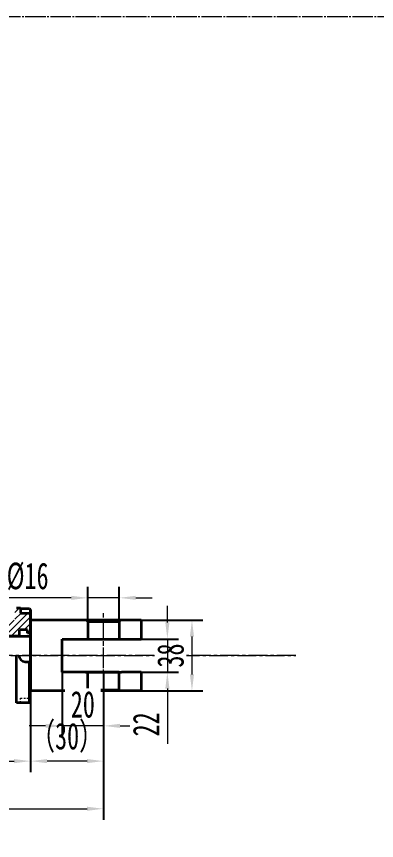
# Model space of a CAD drawing. Header units: millimetres. Extents: x -569 to 3326, y -244 to 615.
# Drawn here: x 2194 to 2423, y 91 to 615 of the extents above; entities that cross this region are included whole.
import ezdxf

# ---------------------------------------------------------------- set-up
doc = ezdxf.new("R2010")
doc.units = ezdxf.units.MM
doc.header["$PDSIZE"] = -5
for name, pattern in [('AD_LTYPE2 0 mm', [16, 13, -1, 1, -1]), ('点画线', [18, 12, -2, 2, -2]), ('虚线', [2, 1, -1])]:
    doc.linetypes.add(name, pattern=pattern)
doc.layers.get('0').update_dxf_attribs({"lineweight": 35})
for name, color, linetype, lineweight in [('ACAD3中心线层', 1, 'AD_LTYPE2 0 mm', 0), ('EB0', 7, 'Continuous', 35), ('中心线层', 1, '点画线', 18), ('剖面线层', 4, 'Continuous', 18), ('尺寸线层', 3, 'Continuous', 18), ('虚线层', 6, '虚线', 18)]:
    doc.layers.add(name, color=color, linetype=linetype, lineweight=lineweight)
doc.styles.add('标准', font='', dxfattribs={"width": 0.667})
doc.styles.get('标准').set_extended_font_data('宋体')
doc.dimstyles.new('标准', dxfattribs={"dimscale": 3.5, "dimtxt": 4.816406, "dimasz": 3, "dimexe": 2, "dimexo": 0, "dimgap": 1.465905, "dimtad": 1, "dimdec": 1, "dimdsep": 46, "dimtxsty": '标准', "dimblk": '_CAXARROW', "dimcen": 0, "dimdle": 3, "dimaunit": 1, "dimazin": 2, "dimtfac": 0.707107, "dimtdec": 3, "dimtmove": 0, "dimatfit": 3, "dimfxl": 1, "dimfrac": 2, "dimtolj": 1, "dimtzin": 0, "dimlwd": 18, "dimarcsym": 0})

# ---------------------------------------------------------------- blocks, each defined once
blk = doc.blocks.new('_CAXARROW')
blk.add_hatch(color=0).paths.add_polyline_path([(0, 0), (-1, 0.125), (-1, -0.125)], flags=0)
blk = doc.blocks.new('*D101')
at = {"layer": 'Defpoints', "color": 0, "linetype": 'Continuous', "transparency": 16777216}
for p in [(2203.49, 179.68), (2249.85, 182.75), (2203.49, 141.58)]:
    blk.add_point(p, dxfattribs=at)
at = {"layer": '尺寸线层', "color": 0, "linetype": 'Continuous', "lineweight": -2, "transparency": 16777216}
for p, q in [((2203.49, 179.68), (2203.49, 134.58)), ((2249.85, 182.75), (2249.85, 134.58))]:
    blk.add_line(p, q, dxfattribs=at)
at = {"layer": '尺寸线层', "color": 0, "linetype": 'Continuous', "lineweight": 18, "transparency": 16777216}
blk.add_line((2239.35, 141.58), (2213.99, 141.58), dxfattribs=at)
at = {"layer": '尺寸线层', "color": 0, "linetype": 'Continuous', "lineweight": 18, "transparency": 16777216, "xscale": 10.5, "yscale": 10.5, "zscale": 10.5, "rotation": 180}
blk.add_blockref('_CAXARROW', (2203.49, 141.58), dxfattribs=at)
at = {"layer": '尺寸线层', "color": 0, "linetype": 'Continuous', "lineweight": 18, "transparency": 16777216, "xscale": 10.5, "yscale": 10.5, "zscale": 10.5}
blk.add_blockref('_CAXARROW', (2249.85, 141.58), dxfattribs=at)
at = {"layer": '尺寸线层', "color": 0, "linetype": 'Continuous', "lineweight": 35, "transparency": 16777216, "insert": (2226.67, 156.37), "char_height": 16.857, "width": 36.8657, "attachment_point": 5, "style": '标准', "bg_fill": 3, "box_fill_scale": 1.1, "bg_fill_color": 256, "bg_fill_true_color": 13158600, "bg_fill_transparency": 0}
blk.add_mtext('\\A1;（30）', dxfattribs=at)
blk = doc.blocks.new('*D102')
at = {"layer": 'Defpoints', "color": 0, "linetype": 'Continuous', "transparency": 16777216}
for p in [(2143.49, 192.19), (2203.49, 179.68), (2203.49, 141.58)]:
    blk.add_point(p, dxfattribs=at)
at = {"layer": '尺寸线层', "color": 0, "linetype": 'Continuous', "lineweight": -2, "transparency": 16777216}
for p, q in [((2143.49, 192.19), (2143.49, 134.58)), ((2203.49, 179.68), (2203.49, 134.58))]:
    blk.add_line(p, q, dxfattribs=at)
at = {"layer": '尺寸线层', "color": 0, "linetype": 'Continuous', "lineweight": 18, "transparency": 16777216}
blk.add_line((2153.99, 141.58), (2192.99, 141.58), dxfattribs=at)
at = {"layer": '尺寸线层', "color": 0, "linetype": 'Continuous', "lineweight": 18, "transparency": 16777216, "xscale": 10.5, "yscale": 10.5, "zscale": 10.5, "rotation": 180}
blk.add_blockref('_CAXARROW', (2143.49, 141.58), dxfattribs=at)
at = {"layer": '尺寸线层', "color": 0, "linetype": 'Continuous', "lineweight": 18, "transparency": 16777216, "xscale": 10.5, "yscale": 10.5, "zscale": 10.5}
blk.add_blockref('_CAXARROW', (2203.49, 141.58), dxfattribs=at)
at = {"layer": '尺寸线层', "color": 0, "linetype": 'Continuous', "lineweight": 35, "transparency": 16777216, "insert": (2173.49, 155.14), "char_height": 16.857, "width": 19.2656, "attachment_point": 5, "style": '标准', "bg_fill": 3, "box_fill_scale": 1.1, "bg_fill_color": 256, "bg_fill_true_color": 13158600, "bg_fill_transparency": 0}
blk.add_mtext('\\A1;50', dxfattribs=at)
blk = doc.blocks.new('*D104')
at = {"layer": 'Defpoints', "color": 0, "transparency": 16777216}
for p in [(2223.49, 198.18), (2249.85, 198.18), (2223.49, 163.99)]:
    blk.add_point(p, dxfattribs=at)
at = {"layer": '尺寸线层', "color": 0, "linetype": 'Continuous', "lineweight": -2, "transparency": 16777216}
for p, q in [((2223.49, 198.18), (2223.49, 156.99)), ((2249.85, 198.18), (2249.85, 156.99))]:
    blk.add_line(p, q, dxfattribs=at)
at = {"layer": '尺寸线层', "color": 0, "linetype": 'Continuous', "lineweight": 18, "transparency": 16777216}
for p, q in [((2212.99, 163.99), (2202.49, 163.99)), ((2249.85, 163.99), (2223.49, 163.99)), ((2260.35, 163.99), (2270.85, 163.99))]:
    blk.add_line(p, q, dxfattribs=at)
at = {"layer": '尺寸线层', "color": 0, "lineweight": 18, "transparency": 16777216, "xscale": 10.5, "yscale": 10.5, "zscale": 10.5}
blk.add_blockref('_CAXARROW', (2223.49, 163.99), dxfattribs=at)
at = {"layer": '尺寸线层', "color": 0, "lineweight": 18, "transparency": 16777216, "xscale": 10.5, "yscale": 10.5, "zscale": 10.5, "rotation": 180}
blk.add_blockref('_CAXARROW', (2249.85, 163.99), dxfattribs=at)
at = {"layer": '尺寸线层', "color": 0, "transparency": 16777216, "insert": (2236.67, 177.55), "char_height": 16.857, "width": 19.2656, "attachment_point": 5, "style": '标准', "bg_fill": 3, "box_fill_scale": 1.1, "bg_fill_color": 256, "bg_fill_true_color": 13158600, "bg_fill_transparency": 0}
blk.add_mtext('\\A1;20', dxfattribs=at)
blk = doc.blocks.new('*D106')
at = {"layer": 'Defpoints', "color": 0, "transparency": 16777216}
for p in [(2239.85, 245.34), (2239.85, 230.38), (2259.85, 230.38)]:
    blk.add_point(p, dxfattribs=at)
at = {"layer": '尺寸线层', "color": 0, "linetype": 'Continuous', "lineweight": -2, "transparency": 16777216}
for p, q in [((2239.85, 230.38), (2239.85, 252.34)), ((2259.85, 230.38), (2259.85, 252.34))]:
    blk.add_line(p, q, dxfattribs=at)
at = {"layer": '尺寸线层', "color": 0, "linetype": 'Continuous', "lineweight": 18, "transparency": 16777216}
for p, q in [((2229.35, 245.34), (2184.32, 245.34)), ((2259.85, 245.34), (2239.85, 245.34)), ((2270.35, 245.34), (2280.85, 245.34))]:
    blk.add_line(p, q, dxfattribs=at)
at = {"layer": '尺寸线层', "color": 0, "lineweight": 18, "transparency": 16777216, "xscale": 10.5, "yscale": 10.5, "zscale": 10.5}
blk.add_blockref('_CAXARROW', (2239.85, 245.34), dxfattribs=at)
at = {"layer": '尺寸线层', "color": 0, "lineweight": 18, "transparency": 16777216, "xscale": 10.5, "yscale": 10.5, "zscale": 10.5, "rotation": 180}
blk.add_blockref('_CAXARROW', (2259.85, 245.34), dxfattribs=at)
at = {"layer": '尺寸线层', "color": 0, "transparency": 16777216, "insert": (2201.58, 258.9), "char_height": 16.857, "width": 27.8849, "attachment_point": 5, "style": '标准', "bg_fill": 3, "box_fill_scale": 1.1, "bg_fill_color": 256, "bg_fill_true_color": 13158600, "bg_fill_transparency": 0}
blk.add_mtext('\\A1;%%C16', dxfattribs=at)
blk = doc.blocks.new('*D107')
at = {"layer": 'Defpoints', "color": 0, "transparency": 16777216}
for p in [(2273.85, 231.18), (2273.85, 186.18), (2306.06, 186.18)]:
    blk.add_point(p, dxfattribs=at)
at = {"layer": '尺寸线层', "color": 0, "linetype": 'Continuous', "lineweight": -2, "transparency": 16777216}
for p, q in [((2273.85, 231.18), (2313.06, 231.18)), ((2273.85, 186.18), (2313.06, 186.18))]:
    blk.add_line(p, q, dxfattribs=at)
at = {"layer": '尺寸线层', "color": 0, "linetype": 'Continuous', "lineweight": 18, "transparency": 16777216}
blk.add_line((2306.06, 220.68), (2306.06, 196.68), dxfattribs=at)
at = {"layer": '尺寸线层', "color": 0, "lineweight": 18, "transparency": 16777216, "xscale": 10.5, "yscale": 10.5, "zscale": 10.5}
for p, rotation in [((2306.06, 231.18), 90), ((2306.06, 186.18), 270)]:
    blk.add_blockref('_CAXARROW', p, dxfattribs=dict(at, rotation=rotation))
at = {"layer": '尺寸线层', "color": 0, "transparency": 16777216, "insert": (2292.5, 208.68), "char_height": 16.857, "width": 19.2656, "attachment_point": 5, "rotation": 90, "style": '标准', "bg_fill": 3, "box_fill_scale": 1.1, "bg_fill_color": 256, "bg_fill_true_color": 13158600, "bg_fill_transparency": 0}
blk.add_mtext('\\A1;38', dxfattribs=at)
blk = doc.blocks.new('*D108')
at = {"layer": 'Defpoints', "color": 0, "transparency": 16777216}
for p in [(2273.85, 219.18), (2273.85, 198.18), (2290.42, 198.18)]:
    blk.add_point(p, dxfattribs=at)
at = {"layer": '尺寸线层', "color": 0, "linetype": 'Continuous', "lineweight": 18, "transparency": 16777216}
for p, q in [((2290.42, 229.68), (2290.42, 240.18)), ((2290.42, 219.18), (2290.42, 198.18)), ((2290.42, 187.68), (2290.42, 152.66))]:
    blk.add_line(p, q, dxfattribs=at)
at = {"layer": '尺寸线层', "color": 0, "linetype": 'Continuous', "lineweight": -2, "transparency": 16777216}
for p, q in [((2273.85, 219.18), (2297.42, 219.18)), ((2273.85, 198.18), (2297.42, 198.18))]:
    blk.add_line(p, q, dxfattribs=at)
at = {"layer": '尺寸线层', "color": 0, "lineweight": 18, "transparency": 16777216, "xscale": 10.5, "yscale": 10.5, "zscale": 10.5}
for p, rotation in [((2290.42, 219.18), 270), ((2290.42, 198.18), 90)]:
    blk.add_blockref('_CAXARROW', p, dxfattribs=dict(at, rotation=rotation))
at = {"layer": '尺寸线层', "color": 0, "transparency": 16777216, "insert": (2276.86, 164.92), "char_height": 16.857, "width": 19.2656, "attachment_point": 5, "rotation": 90, "style": '标准', "bg_fill": 3, "box_fill_scale": 1.1, "bg_fill_color": 256, "bg_fill_true_color": 13158600, "bg_fill_transparency": 0}
blk.add_mtext('\\A1;22', dxfattribs=at)
blk = doc.blocks.new('*D109')
at = {"layer": 'Defpoints', "color": 0, "transparency": 16777216}
for p in [(2249.85, 183.7), (1797.13, 182.75), (2249.85, 111.29)]:
    blk.add_point(p, dxfattribs=at)
at = {"layer": '尺寸线层', "color": 0, "linetype": 'Continuous', "lineweight": -2, "transparency": 16777216}
for p, q in [((2249.85, 183.7), (2249.85, 104.29)), ((1797.13, 182.75), (1797.13, 104.29))]:
    blk.add_line(p, q, dxfattribs=at)
at = {"layer": '尺寸线层', "color": 0, "linetype": 'Continuous', "lineweight": 18, "transparency": 16777216}
blk.add_line((1807.63, 111.29), (2239.35, 111.29), dxfattribs=at)
at = {"layer": '尺寸线层', "color": 0, "lineweight": 18, "transparency": 16777216, "xscale": 10.5, "yscale": 10.5, "zscale": 10.5, "rotation": 180}
blk.add_blockref('_CAXARROW', (1797.13, 111.29), dxfattribs=at)
at = {"layer": '尺寸线层', "color": 0, "lineweight": 18, "transparency": 16777216, "xscale": 10.5, "yscale": 10.5, "zscale": 10.5}
blk.add_blockref('_CAXARROW', (2249.85, 111.29), dxfattribs=at)
at = {"layer": '尺寸线层', "color": 0, "transparency": 16777216, "insert": (2023.49, 124.85), "char_height": 16.857, "width": 27.6707, "attachment_point": 5, "style": '标准', "bg_fill": 3, "box_fill_scale": 1.1, "bg_fill_color": 256, "bg_fill_true_color": 13158600, "bg_fill_transparency": 0}
blk.add_mtext('\\A1;440', dxfattribs=at)

msp = doc.modelspace()

# ---------------------------------------------------------------- linework, layer by layer
at = {"layer": 'EB0'}
for p, q in [((2197.13, 238.68), (2194.49, 238.68)), ((2203.49, 179.68), (2203.49, 237.68)), ((2203.49, 237.68), (2203.49, 186.18)), ((2143.49, 220.93), (2203.49, 220.93)), ((2196.49, 220.93), (2196.49, 224.93)), ((2223.49, 198.18), (2223.49, 219.18)), ((2194.49, 178.68), (2194.49, 208.68)), ((2200.04, 204.68), (2203.49, 204.68)), ((2202.7, 178.89), (2202.7, 204.68)), ((2197.13, 178.68), (2194.49, 178.68))]:
    msp.add_line(p, q, dxfattribs=at)
at = {"layer": 'EB0', "linetype": 'Continuous', "lineweight": 35}
for p, q in [((2197.13, 238.68), (2197.13, 235.68)), ((2197.13, 238.47), (2202.7, 238.47)), ((2197.13, 235.68), (2203.49, 235.68)), ((2202.7, 238.47), (2203.49, 237.68)), ((2273.85, 231.18), (2203.49, 231.18)), ((2273.85, 231.18), (2273.85, 219.18)), ((2196.49, 220.93), (2188.49, 220.93)), ((2201.49, 224.93), (2196.49, 224.93)), ((2201.49, 222.93), (2201.49, 224.93)), ((2203.49, 222.93), (2201.49, 222.93)), ((2223.49, 219.18), (2273.85, 219.18)), ((2259.85, 198.18), (2223.49, 198.18)), ((2238.35, 198.18), (2261.35, 198.18)), ((2273.85, 198.18), (2261.35, 198.18)), ((2273.85, 198.18), (2273.85, 186.18)), ((2197.13, 178.89), (2202.7, 178.89)), ((2202.7, 178.89), (2203.49, 179.68))]:
    msp.add_line(p, q, dxfattribs=at)
at = {"layer": 'EB0', "color": 8, "lineweight": 35}
for p, q in [((2239.85, 230.38), (2239.05, 231.18)), ((2259.85, 230.38), (2260.65, 231.18)), ((2239.85, 230.38), (2259.85, 230.38)), ((2239.85, 230.38), (2239.85, 219.18)), ((2259.85, 230.38), (2259.85, 219.18)), ((2239.85, 186.98), (2239.85, 198.18)), ((2259.85, 186.98), (2259.85, 198.18)), ((2239.85, 186.98), (2239.05, 186.18)), ((2239.85, 186.98), (2259.85, 186.98)), ((2259.85, 186.98), (2260.65, 186.18))]:
    msp.add_line(p, q, dxfattribs=at)
at = {"layer": 'EB0'}
msp.add_arc((2200.04, 208.68), 4, 180, 270, dxfattribs=at)
at = {"layer": '中心线层', "linetype": '点画线', "lineweight": 18}
for p, q in [((1740.92, 208.68), (2372.03, 208.68)), ((2372.03, 208.68), (2008.45, 208.68))]:
    msp.add_line(p, q, dxfattribs=at)
at = {"layer": '虚线层', "linetype": '虚线', "lineweight": 18}
for p, q in [((2197.13, 181.68), (2203.49, 181.68)), ((2197.13, 178.68), (2197.13, 181.68))]:
    msp.add_line(p, q, dxfattribs=at)

# ---------------------------------------------------------------- next in the draw order: dimensions: what is measured, and where the dimension line sits
at = {"layer": '尺寸线层', "linetype": 'Continuous', "lineweight": 35}
dim = msp.add_linear_dim(base=(2203.49, 141.58), p1=(2249.85, 182.75), p2=(2203.49, 179.68), text='（30）', dimstyle='标准', override={"dimsah": 1, "dimtfac": 1, "dimtfill": 1, "dimtzin": 0}, dxfattribs=at)
dim.commit()
dim.dimension.update_dxf_attribs({"geometry": '*D101', "text_midpoint": (2226.67, 156.37)})

# ---------------------------------------------------------------- next in the draw order: linework, layer by layer
at = {"layer": '中心线层', "linetype": '点画线', "lineweight": 18}
for p in [(2249.85, 182.75), (2249.85, 183.7)]:
    msp.add_line(p, (2249.85, 236.73), dxfattribs=at)

# ---------------------------------------------------------------- next in the draw order: dimensions: what is measured, and where the dimension line sits
at = {"layer": '尺寸线层', "linetype": 'Continuous', "lineweight": 35}
dim = msp.add_linear_dim(base=(2203.49, 141.58), p1=(2143.49, 192.19), p2=(2203.49, 179.68), text='50', dimstyle='标准', override={"dimsah": 1, "dimtfill": 1}, dxfattribs=at)
dim.commit()
dim.dimension.update_dxf_attribs({"geometry": '*D102', "text_midpoint": (2173.49, 155.14)})

# ---------------------------------------------------------------- next in the draw order: linework, layer by layer
at = {"layer": 'EB0', "linetype": 'Continuous', "lineweight": 35}
for p, q in [((2203.49, 186.18), (2203.49, 231.18)), ((2273.85, 186.18), (2203.49, 186.18))]:
    msp.add_line(p, q, dxfattribs=at)
at = {"layer": 'EB0'}
msp.add_line((2203.49, 187.93), (2203.49, 229.43), dxfattribs=at)
msp.add_line((2203.49, 187.93), (2203.49, 229.43), dxfattribs=at)

# ---------------------------------------------------------------- next in the draw order: dimensions: what is measured, and where the dimension line sits
at = {"layer": '尺寸线层'}
for base, p1, p2, text, picture, middle in [((2239.85, 245.34), (2259.85, 230.38), (2239.85, 230.38), '%%C16', '*D106', (2201.58, 258.9)), ((2223.49, 163.99), (2249.85, 198.18), (2223.49, 198.18), '20', '*D104', (2236.67, 177.55))]:
    dim = msp.add_linear_dim(base=base, p1=p1, p2=p2, text=text, dimstyle='标准', override={"dimsah": 1, "dimtfill": 1, "dimtzin": 0}, dxfattribs=at)
    dim.commit()
    dim.dimension.update_dxf_attribs({"geometry": picture, "text_midpoint": middle})

# ---------------------------------------------------------------- next in the draw order: hatches: boundary and pattern name
at = {"layer": '剖面线层'}
h = msp.add_hatch(dxfattribs=at)
h.set_pattern_fill('无图案', color=256, scale=3, angle=45, style=0, pattern_type=0)
h.set_pattern_definition([(45, (2019.677, 189.404), (-2.12132, 2.12132), [])])
h.paths.add_polyline_path([(2203.49, 222.93), (2203.49, 230.24), (2203.49, 231.18), (2203.49, 235.68), (2197.13, 235.68), (2197.13, 238.47), (2197.13, 238.68), (2194.49, 238.68), (2193.49, 237.68), (2193.49, 232.48), (2193.49, 231.18), (2189.49, 231.18), (2189.49, 231.41), (2188.64, 231.18), (2168.49, 231.18), (2168.49, 228.68), (2167.49, 228.68), (2163.99, 228.68), (2161.49, 228.68), (2161.49, 226.18), (2155.89, 226.18), (2155.89, 228.68), (2152.89, 228.68), (2151.89, 227.68), (2151.89, 226.18), (2144.49, 226.18), (2143.49, 225.18), (2143.49, 223.43), (2175.99, 223.43), (2175.99, 220.93), (2180.99, 220.93), (2180.99, 225.93), (2188.49, 225.93), (2188.49, 220.93), (2196.49, 220.93), (2196.49, 224.93), (2201.49, 224.93), (2201.49, 222.93)], flags=0)

# ---------------------------------------------------------------- next in the draw order: dimensions: what is measured, and where the dimension line sits
at = {"layer": '尺寸线层'}
dim = msp.add_linear_dim(base=(2306.06, 186.18), p1=(2273.85, 231.18), p2=(2273.85, 186.18), angle=270, text='38', dimstyle='标准', override={"dimsah": 1, "dimtfill": 1, "dimtzin": 0}, dxfattribs=at)
dim.commit()
dim.dimension.update_dxf_attribs({"geometry": '*D107', "text_midpoint": (2292.5, 208.68)})
dim = msp.add_linear_dim(base=(2249.85, 111.29), p1=(1797.13, 182.75), p2=(2249.85, 183.7), text='440', dimstyle='标准', override={"dimsah": 1, "dimtfill": 1, "dimtzin": 0}, dxfattribs=at)
dim.commit()
dim.dimension.update_dxf_attribs({"geometry": '*D109', "text_midpoint": (2023.49, 124.85)})

# ---------------------------------------------------------------- next in the draw order: dimensions: what is measured, and where the dimension line sits
dim = msp.add_linear_dim(base=(2290.42, 198.18), p1=(2273.85, 219.18), p2=(2273.85, 198.18), angle=270, text='22', dimstyle='标准', override={"dimsah": 1, "dimtfill": 1, "dimtzin": 0}, dxfattribs=at)
dim.commit()
dim.dimension.update_dxf_attribs({"geometry": '*D108', "text_midpoint": (2276.86, 164.92)})

# ---------------------------------------------------------------- next in the draw order: linework, layer by layer
at = {"layer": 'ACAD3中心线层'}
msp.add_lwpolyline([(1560.09, 614.78), (2443.07, 614.78), (2443.07, -244.45), (1560.09, -244.45)], close=True, dxfattribs=at)

doc.saveas('drawing.dxf')
